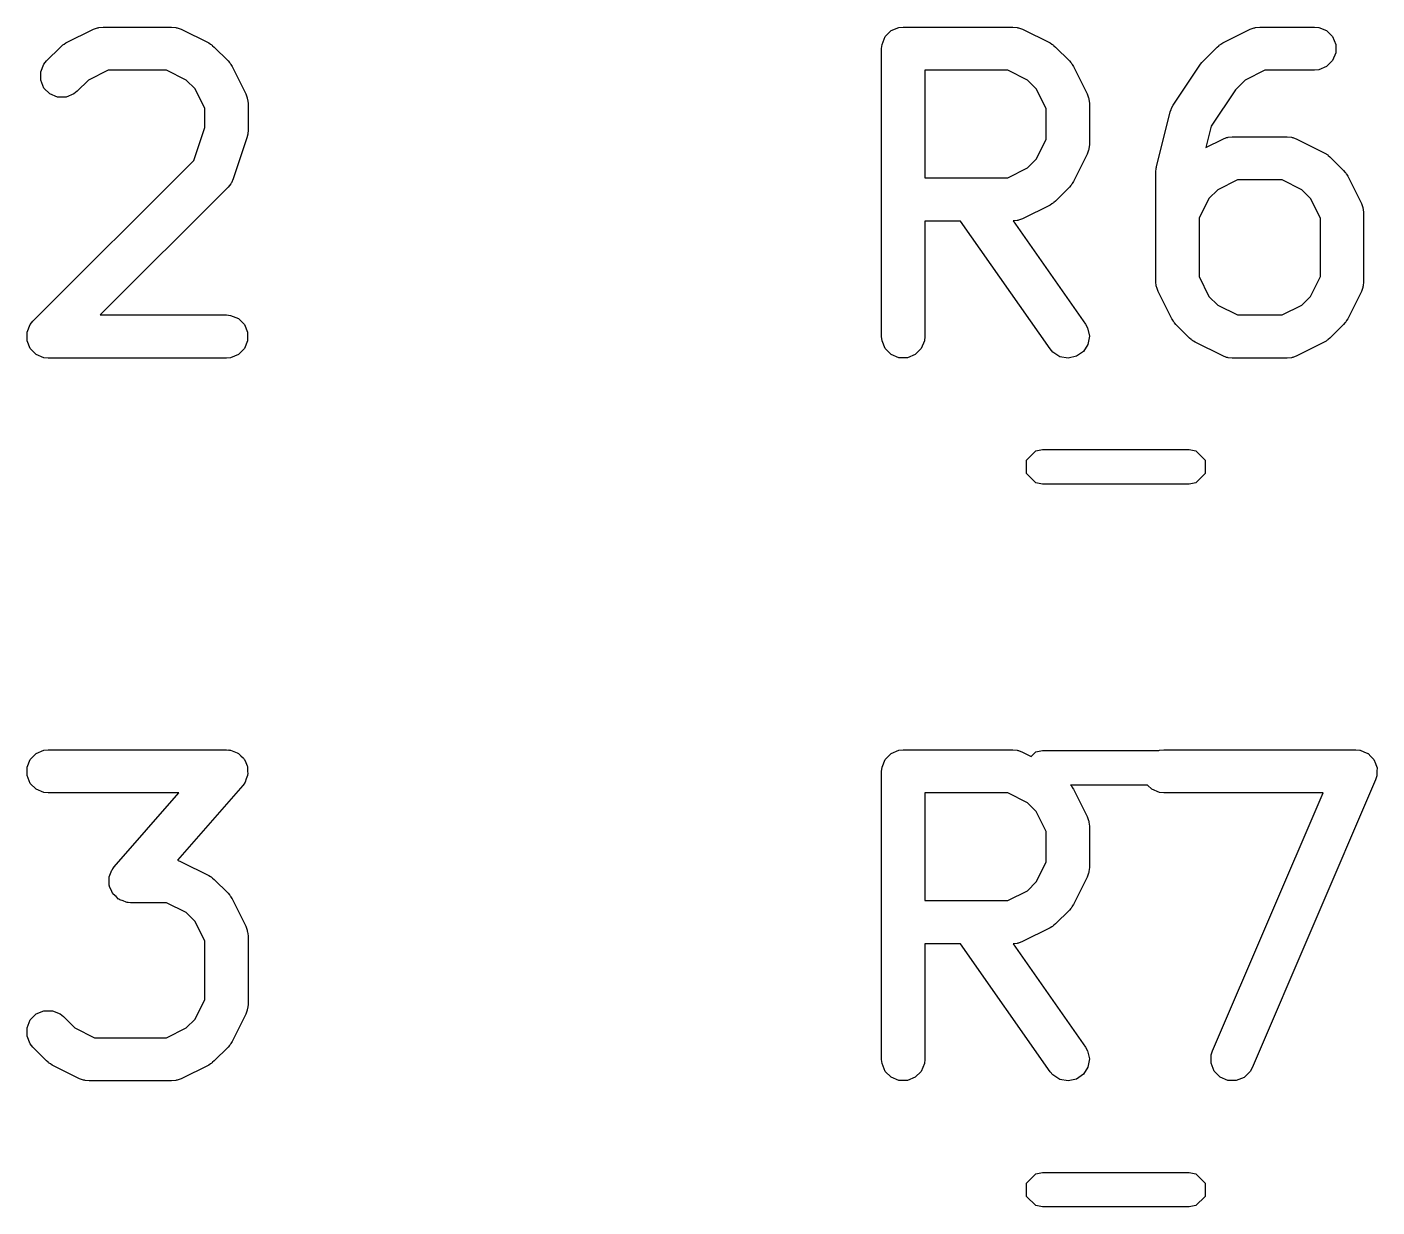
# Model space of a CAD drawing. Header units: inches. Extents: x 5.9 to 18, y -6.3 to -1.5.
# Drawn here: x 8.7439 to 8.9284, y -2.2554 to -2.0941 of the extents above; entities that cross this region are included whole.
import ezdxf

# ---------------------------------------------------------------- set-up
doc = ezdxf.new("R2010")
doc.units = ezdxf.units.IN
doc.header["$MEASUREMENT"] = 0
doc.layers.add('F.Silkscreen', color=41, linetype='CONTINUOUS', true_color=0xf2eda1)

msp = doc.modelspace()

# ---------------------------------------------------------------- linework, layer by layer
at = {"layer": 'F.Silkscreen', "linetype": 'CONTINUOUS'}
for p, q in [((8.7492, -2.09627), (8.75294, -2.0944)), ((8.75294, -2.0944), (8.75349, -2.09419)), ((8.75349, -2.09419), (8.75359, -2.09418)), ((8.75359, -2.09418), (8.75369, -2.09414)), ((8.75369, -2.09414), (8.75427, -2.09409)), ((8.75427, -2.09409), (8.76364, -2.09409)), ((8.76364, -2.09409), (8.76421, -2.09414)), ((8.76421, -2.09414), (8.76431, -2.09418)), ((8.76431, -2.09418), (8.76442, -2.09419)), ((8.76442, -2.09419), (8.76496, -2.0944)), ((8.76496, -2.0944), (8.76871, -2.09627)), ((8.8612, -2.0954), (8.86202, -2.09458)), ((8.86202, -2.09458), (8.86308, -2.09414)), ((8.86308, -2.09414), (8.86366, -2.09409)), ((8.86366, -2.09409), (8.87866, -2.09409)), ((8.87866, -2.09409), (8.87923, -2.09414)), ((8.87923, -2.09414), (8.87933, -2.09418)), ((8.87933, -2.09418), (8.87944, -2.09419)), ((8.87944, -2.09419), (8.87998, -2.0944)), ((8.87998, -2.0944), (8.88373, -2.09627)), ((8.90733, -2.09627), (8.91108, -2.0944)), ((8.91108, -2.0944), (8.91162, -2.09419)), ((8.91162, -2.09419), (8.91173, -2.09418)), ((8.91173, -2.09418), (8.91183, -2.09414)), ((8.91183, -2.09414), (8.9124, -2.09409)), ((8.9124, -2.09409), (8.9199, -2.09409)), ((8.9199, -2.09409), (8.92048, -2.09414)), ((8.92048, -2.09414), (8.92154, -2.09458)), ((8.92154, -2.09458), (8.92236, -2.0954)), ((8.74871, -2.09658), (8.74879, -2.09653)), ((8.74879, -2.09653), (8.74888, -2.09646)), ((8.74888, -2.09646), (8.74895, -2.09643)), ((8.74895, -2.09643), (8.7492, -2.09627)), ((8.76871, -2.09627), (8.76896, -2.09643)), ((8.76896, -2.09643), (8.76903, -2.09646)), ((8.76903, -2.09646), (8.76911, -2.09653)), ((8.76911, -2.09653), (8.7692, -2.09658)), ((8.8607, -2.09704), (8.86076, -2.09646)), ((8.86076, -2.09646), (8.8612, -2.0954)), ((8.88373, -2.09627), (8.88397, -2.09643)), ((8.88397, -2.09643), (8.88405, -2.09646)), ((8.88405, -2.09646), (8.88413, -2.09653)), ((8.88413, -2.09653), (8.88422, -2.09658)), ((8.90684, -2.09658), (8.90693, -2.09653)), ((8.90693, -2.09653), (8.90701, -2.09646)), ((8.90701, -2.09646), (8.90708, -2.09643)), ((8.90708, -2.09643), (8.90733, -2.09627)), ((8.92236, -2.0954), (8.9228, -2.09646)), ((8.9228, -2.09646), (8.9228, -2.09762)), ((8.74655, -2.0987), (8.74843, -2.09683)), ((8.74843, -2.09683), (8.74865, -2.09664)), ((8.74865, -2.09664), (8.74871, -2.09658)), ((8.7692, -2.09658), (8.76925, -2.09664)), ((8.76925, -2.09664), (8.76948, -2.09683)), ((8.76948, -2.09683), (8.77135, -2.0987)), ((8.8607, -2.13641), (8.8607, -2.09704)), ((8.88422, -2.09658), (8.88427, -2.09664)), ((8.88427, -2.09664), (8.88449, -2.09683)), ((8.88449, -2.09683), (8.88637, -2.0987)), ((8.90469, -2.0987), (8.90656, -2.09683)), ((8.90656, -2.09683), (8.90679, -2.09664)), ((8.90679, -2.09664), (8.90684, -2.09658)), ((8.9228, -2.09762), (8.92236, -2.09868)), ((8.74574, -2.10021), (8.74619, -2.09915)), ((8.74574, -2.10137), (8.74574, -2.10021)), ((8.74619, -2.09915), (8.74655, -2.0987)), ((8.75496, -2.09999), (8.75226, -2.10134)), ((8.76294, -2.09999), (8.75496, -2.09999)), ((8.76564, -2.10134), (8.76294, -2.09999)), ((8.77135, -2.0987), (8.77154, -2.09893)), ((8.77154, -2.09893), (8.7716, -2.09898)), ((8.7716, -2.09898), (8.77165, -2.09907)), ((8.77165, -2.09907), (8.77172, -2.09915)), ((8.77172, -2.09915), (8.77175, -2.09922)), ((8.77175, -2.09922), (8.7719, -2.09947)), ((8.7719, -2.09947), (8.77378, -2.10322)), ((8.87796, -2.09999), (8.86661, -2.09999)), ((8.86661, -2.09999), (8.86661, -2.11471)), ((8.88066, -2.10134), (8.87796, -2.09999)), ((8.88637, -2.0987), (8.88655, -2.09893)), ((8.88655, -2.09893), (8.88661, -2.09898)), ((8.88661, -2.09898), (8.88667, -2.09907)), ((8.88667, -2.09907), (8.88674, -2.09915)), ((8.88674, -2.09915), (8.88677, -2.09922)), ((8.88677, -2.09922), (8.88692, -2.09947)), ((8.88692, -2.09947), (8.8888, -2.10322)), ((8.90057, -2.10478), (8.90432, -2.09915)), ((8.90432, -2.09915), (8.9045, -2.09893)), ((8.90432, -2.09915), (8.90432, -2.09915)), ((8.90432, -2.09915), (8.90432, -2.09915)), ((8.9045, -2.09893), (8.90469, -2.0987)), ((8.90469, -2.0987), (8.90469, -2.0987)), ((8.90469, -2.0987), (8.90469, -2.0987)), ((8.9131, -2.09999), (8.9104, -2.10134)), ((8.9199, -2.09999), (8.9131, -2.09999)), ((8.92048, -2.09994), (8.9199, -2.09999)), ((8.92154, -2.0995), (8.92048, -2.09994)), ((8.92236, -2.09868), (8.92154, -2.0995)), ((8.74619, -2.10243), (8.74574, -2.10137)), ((8.75226, -2.10134), (8.75073, -2.10288)), ((8.76684, -2.10254), (8.76564, -2.10134)), ((8.88185, -2.10254), (8.88066, -2.10134)), ((8.9104, -2.10134), (8.90907, -2.10267)), ((8.747, -2.10324), (8.74619, -2.10243)), ((8.74806, -2.10369), (8.747, -2.10324)), ((8.74922, -2.10369), (8.74806, -2.10369)), ((8.75028, -2.10324), (8.74922, -2.10369)), ((8.75073, -2.10288), (8.75028, -2.10324)), ((8.76819, -2.10524), (8.76684, -2.10254)), ((8.77378, -2.10322), (8.77399, -2.10376)), ((8.77399, -2.10376), (8.77399, -2.10387)), ((8.77399, -2.10387), (8.77403, -2.10396)), ((8.8832, -2.10524), (8.88185, -2.10254)), ((8.8888, -2.10322), (8.889, -2.10376)), ((8.889, -2.10376), (8.88901, -2.10387)), ((8.88901, -2.10387), (8.88905, -2.10396)), ((8.90907, -2.10267), (8.90577, -2.10763)), ((8.76819, -2.10781), (8.76819, -2.10524)), ((8.77403, -2.10396), (8.77409, -2.10454)), ((8.77409, -2.10454), (8.77409, -2.10829)), ((8.8832, -2.10947), (8.8832, -2.10524)), ((8.88905, -2.10396), (8.88911, -2.10454)), ((8.88911, -2.10454), (8.88911, -2.11016)), ((8.89829, -2.1132), (8.90016, -2.1057)), ((8.90016, -2.1057), (8.90028, -2.10536)), ((8.90028, -2.10536), (8.9003, -2.10529)), ((8.9003, -2.10529), (8.90033, -2.10522)), ((8.90033, -2.10522), (8.90036, -2.10515)), ((8.90036, -2.10515), (8.9004, -2.10509)), ((8.9004, -2.10509), (8.90057, -2.10478)), ((8.90577, -2.10763), (8.90504, -2.11054)), ((8.76668, -2.11232), (8.76819, -2.10781)), ((8.77394, -2.10922), (8.77206, -2.11485)), ((8.774, -2.10894), (8.77394, -2.10922)), ((8.77403, -2.10886), (8.774, -2.10894)), ((8.77404, -2.10876), (8.77403, -2.10886)), ((8.77407, -2.10866), (8.77404, -2.10876)), ((8.77409, -2.10829), (8.77406, -2.10858)), ((8.77406, -2.10858), (8.77407, -2.10866)), ((8.88185, -2.11216), (8.8832, -2.10947)), ((8.90504, -2.11054), (8.90733, -2.1094)), ((8.90733, -2.1094), (8.90787, -2.10919)), ((8.90787, -2.10919), (8.90798, -2.10918)), ((8.90798, -2.10918), (8.90808, -2.10914)), ((8.90808, -2.10914), (8.90865, -2.10909)), ((8.90865, -2.10909), (8.91615, -2.10909)), ((8.91615, -2.10909), (8.91673, -2.10914)), ((8.91673, -2.10914), (8.91683, -2.10918)), ((8.91683, -2.10918), (8.91693, -2.10919)), ((8.91693, -2.10919), (8.91747, -2.1094)), ((8.91747, -2.1094), (8.92122, -2.11127)), ((8.889, -2.11094), (8.8888, -2.11148)), ((8.88901, -2.11084), (8.889, -2.11094)), ((8.88905, -2.11074), (8.88901, -2.11084)), ((8.88911, -2.11016), (8.88905, -2.11074)), ((8.92122, -2.11127), (8.92147, -2.11143)), ((8.74468, -2.13432), (8.76668, -2.11232)), ((8.88066, -2.11336), (8.88185, -2.11216)), ((8.8888, -2.11148), (8.88692, -2.11523)), ((8.92147, -2.11143), (8.92154, -2.11146)), ((8.92154, -2.11146), (8.92162, -2.11152)), ((8.92162, -2.11152), (8.92171, -2.11158)), ((8.92171, -2.11158), (8.92176, -2.11164)), ((8.92176, -2.11164), (8.92199, -2.11183)), ((8.92199, -2.11183), (8.92386, -2.1137)), ((8.77206, -2.11485), (8.77183, -2.11538)), ((8.86661, -2.11471), (8.87796, -2.11471)), ((8.87796, -2.11471), (8.88066, -2.11336)), ((8.8982, -2.11377), (8.89824, -2.11355)), ((8.89821, -2.11381), (8.8982, -2.11377)), ((8.8982, -2.11391), (8.89821, -2.11381)), ((8.8982, -2.12891), (8.8982, -2.11391)), ((8.89824, -2.11355), (8.89826, -2.11334)), ((8.89826, -2.11334), (8.89827, -2.1133)), ((8.89827, -2.1133), (8.89829, -2.1132)), ((8.90935, -2.11499), (8.90665, -2.11634)), ((8.91545, -2.11499), (8.90935, -2.11499)), ((8.91815, -2.11634), (8.91545, -2.11499)), ((8.92386, -2.1137), (8.92405, -2.11393)), ((8.92405, -2.11393), (8.92411, -2.11398)), ((8.92411, -2.11398), (8.92416, -2.11407)), ((8.92416, -2.11407), (8.92423, -2.11415)), ((8.92423, -2.11415), (8.92426, -2.11422)), ((8.92426, -2.11422), (8.92442, -2.11447)), ((8.92442, -2.11447), (8.92629, -2.11822)), ((8.77135, -2.116), (8.75389, -2.13346)), ((8.77172, -2.11555), (8.77135, -2.116)), ((8.77176, -2.11546), (8.77172, -2.11555)), ((8.77183, -2.11538), (8.77176, -2.11546)), ((8.88637, -2.116), (8.88449, -2.11788)), ((8.88655, -2.11577), (8.88637, -2.116)), ((8.88661, -2.11572), (8.88655, -2.11577)), ((8.88667, -2.11563), (8.88661, -2.11572)), ((8.88674, -2.11555), (8.88667, -2.11563)), ((8.88677, -2.11548), (8.88674, -2.11555)), ((8.88692, -2.11523), (8.88677, -2.11548)), ((8.90665, -2.11634), (8.90545, -2.11754)), ((8.91935, -2.11754), (8.91815, -2.11634)), ((8.88373, -2.11843), (8.87998, -2.1203)), ((8.88397, -2.11827), (8.88373, -2.11843)), ((8.88405, -2.11824), (8.88397, -2.11827)), ((8.88413, -2.11818), (8.88405, -2.11824)), ((8.88422, -2.11812), (8.88413, -2.11818)), ((8.88427, -2.11806), (8.88422, -2.11812)), ((8.88449, -2.11788), (8.88427, -2.11806)), ((8.90545, -2.11754), (8.90411, -2.12023)), ((8.9207, -2.12023), (8.91935, -2.11754)), ((8.92629, -2.11822), (8.9265, -2.11876)), ((8.87923, -2.12056), (8.8787, -2.12061)), ((8.87933, -2.12052), (8.87923, -2.12056)), ((8.87944, -2.12051), (8.87933, -2.12052)), ((8.87998, -2.1203), (8.87944, -2.12051)), ((8.90411, -2.12023), (8.90411, -2.12821)), ((8.9207, -2.12821), (8.9207, -2.12023)), ((8.9265, -2.11876), (8.92651, -2.11886)), ((8.92651, -2.11886), (8.92655, -2.11896)), ((8.92655, -2.11896), (8.9266, -2.11954)), ((8.9266, -2.11954), (8.9266, -2.12891)), ((8.87149, -2.12062), (8.86661, -2.12062)), ((8.86661, -2.12062), (8.86661, -2.13641)), ((8.88374, -2.1381), (8.87149, -2.12062)), ((8.8787, -2.12061), (8.88857, -2.13472)), ((8.89826, -2.12949), (8.8982, -2.12891)), ((8.8983, -2.12959), (8.89826, -2.12949)), ((8.89831, -2.12969), (8.8983, -2.12959)), ((8.89851, -2.13023), (8.89831, -2.12969)), ((8.90411, -2.12821), (8.90545, -2.13091)), ((8.91935, -2.13091), (8.9207, -2.12821)), ((8.9265, -2.12969), (8.92629, -2.13023)), ((8.92651, -2.12959), (8.9265, -2.12969)), ((8.92655, -2.12949), (8.92651, -2.12959)), ((8.9266, -2.12891), (8.92655, -2.12949)), ((8.90039, -2.13398), (8.89851, -2.13023)), ((8.90545, -2.13091), (8.90665, -2.13211)), ((8.91815, -2.13211), (8.91935, -2.13091)), ((8.92629, -2.13023), (8.92442, -2.13398)), ((8.75389, -2.13346), (8.77114, -2.13346)), ((8.77114, -2.13346), (8.77171, -2.13351)), ((8.90665, -2.13211), (8.90935, -2.13346)), ((8.90935, -2.13346), (8.91545, -2.13346)), ((8.91545, -2.13346), (8.91815, -2.13211)), ((8.74387, -2.13583), (8.74431, -2.13477)), ((8.74431, -2.13477), (8.74468, -2.13432)), ((8.77171, -2.13351), (8.77278, -2.13396)), ((8.77278, -2.13396), (8.77359, -2.13477)), ((8.77359, -2.13477), (8.77403, -2.13583)), ((8.88857, -2.13472), (8.88886, -2.13522)), ((8.88886, -2.13522), (8.88911, -2.13635)), ((8.90054, -2.13423), (8.90039, -2.13398)), ((8.90057, -2.1343), (8.90054, -2.13423)), ((8.90064, -2.13438), (8.90057, -2.1343)), ((8.9007, -2.13447), (8.90064, -2.13438)), ((8.90075, -2.13452), (8.9007, -2.13447)), ((8.90094, -2.13475), (8.90075, -2.13452)), ((8.90281, -2.13662), (8.90094, -2.13475)), ((8.92386, -2.13475), (8.92199, -2.13662)), ((8.92405, -2.13452), (8.92386, -2.13475)), ((8.92411, -2.13447), (8.92405, -2.13452)), ((8.92416, -2.13438), (8.92411, -2.13447)), ((8.92423, -2.1343), (8.92416, -2.13438)), ((8.92426, -2.13423), (8.92423, -2.1343)), ((8.92442, -2.13398), (8.92426, -2.13423)), ((8.74387, -2.13699), (8.74387, -2.13583)), ((8.74431, -2.13805), (8.74387, -2.13699)), ((8.77403, -2.13699), (8.77359, -2.13805)), ((8.77403, -2.13583), (8.77403, -2.13699)), ((8.86076, -2.13699), (8.8607, -2.13641)), ((8.8612, -2.13805), (8.86076, -2.13699)), ((8.86655, -2.13699), (8.86611, -2.13805)), ((8.86661, -2.13641), (8.86655, -2.13699)), ((8.88911, -2.13635), (8.88891, -2.13748)), ((8.90304, -2.13681), (8.90281, -2.13662)), ((8.90309, -2.13687), (8.90304, -2.13681)), ((8.90318, -2.13692), (8.90309, -2.13687)), ((8.90326, -2.13699), (8.90318, -2.13692)), ((8.90333, -2.13702), (8.90326, -2.13699)), ((8.90358, -2.13718), (8.90333, -2.13702)), ((8.90733, -2.13905), (8.90358, -2.13718)), ((8.92122, -2.13718), (8.91747, -2.13905)), ((8.92147, -2.13702), (8.92122, -2.13718)), ((8.92154, -2.13699), (8.92147, -2.13702)), ((8.92162, -2.13692), (8.92154, -2.13699)), ((8.92171, -2.13687), (8.92162, -2.13692)), ((8.92176, -2.13681), (8.92171, -2.13687)), ((8.92199, -2.13662), (8.92176, -2.13681)), ((8.74513, -2.13887), (8.74431, -2.13805)), ((8.74619, -2.13931), (8.74513, -2.13887)), ((8.77278, -2.13887), (8.77171, -2.13931)), ((8.77359, -2.13805), (8.77278, -2.13887)), ((8.86202, -2.13887), (8.8612, -2.13805)), ((8.86308, -2.13931), (8.86202, -2.13887)), ((8.8653, -2.13887), (8.86423, -2.13931)), ((8.86611, -2.13805), (8.8653, -2.13887)), ((8.88411, -2.13854), (8.88374, -2.1381)), ((8.88508, -2.13916), (8.88411, -2.13854)), ((8.88829, -2.13845), (8.88734, -2.13911)), ((8.88891, -2.13748), (8.88829, -2.13845)), ((8.74677, -2.13936), (8.74619, -2.13931)), ((8.77114, -2.13936), (8.74677, -2.13936)), ((8.77171, -2.13931), (8.77114, -2.13936)), ((8.86423, -2.13931), (8.86308, -2.13931)), ((8.88622, -2.13936), (8.88508, -2.13916)), ((8.88734, -2.13911), (8.88622, -2.13936)), ((8.90787, -2.13926), (8.90733, -2.13905)), ((8.90798, -2.13927), (8.90787, -2.13926)), ((8.90808, -2.13931), (8.90798, -2.13927)), ((8.90865, -2.13936), (8.90808, -2.13931)), ((8.91615, -2.13936), (8.90865, -2.13936)), ((8.91673, -2.13931), (8.91615, -2.13936)), ((8.91683, -2.13927), (8.91673, -2.13931)), ((8.91693, -2.13926), (8.91683, -2.13927)), ((8.91747, -2.13905), (8.91693, -2.13926)), ((8.88178, -2.15205), (8.88269, -2.15187)), ((8.88269, -2.15187), (8.90275, -2.15187)), ((8.90275, -2.15187), (8.90365, -2.15205)), ((8.88051, -2.15333), (8.88178, -2.15205)), ((8.88051, -2.15514), (8.88051, -2.15333)), ((8.90365, -2.15205), (8.90493, -2.15333)), ((8.90493, -2.15333), (8.90493, -2.15514)), ((8.88178, -2.15641), (8.88051, -2.15514)), ((8.90493, -2.15514), (8.90365, -2.15641)), ((8.88269, -2.15659), (8.88178, -2.15641)), ((8.90275, -2.15659), (8.88269, -2.15659)), ((8.90365, -2.15641), (8.90275, -2.15659)), ((8.74387, -2.19528), (8.74431, -2.19422)), ((8.74431, -2.19422), (8.74513, -2.1934)), ((8.74513, -2.1934), (8.74619, -2.19296)), ((8.74619, -2.19296), (8.74677, -2.19291)), ((8.74677, -2.19291), (8.77114, -2.19291)), ((8.77114, -2.19291), (8.77144, -2.19294)), ((8.77144, -2.19294), (8.77152, -2.19293)), ((8.77152, -2.19293), (8.77157, -2.19295)), ((8.77157, -2.19295), (8.77171, -2.19296)), ((8.77171, -2.19296), (8.77216, -2.19315)), ((8.77216, -2.19315), (8.77261, -2.1933)), ((8.77261, -2.1933), (8.77269, -2.19337)), ((8.77269, -2.19337), (8.77278, -2.1934)), ((8.77278, -2.1934), (8.77312, -2.19374)), ((8.77312, -2.19374), (8.77348, -2.19406)), ((8.77348, -2.19406), (8.77352, -2.19415)), ((8.77352, -2.19415), (8.77359, -2.19422)), ((8.77359, -2.19422), (8.77378, -2.19466)), ((8.86076, -2.19528), (8.8612, -2.19422)), ((8.8612, -2.19422), (8.86202, -2.1934)), ((8.86202, -2.1934), (8.86308, -2.19296)), ((8.86308, -2.19296), (8.86366, -2.19291)), ((8.86366, -2.19291), (8.87866, -2.19291)), ((8.87866, -2.19291), (8.87923, -2.19296)), ((8.87923, -2.19296), (8.87933, -2.193)), ((8.87933, -2.193), (8.87944, -2.19301)), ((8.87944, -2.19301), (8.87998, -2.19322)), ((8.87998, -2.19322), (8.88116, -2.19381)), ((8.88116, -2.19381), (8.88178, -2.19319)), ((8.88178, -2.19319), (8.88269, -2.19301)), ((8.88269, -2.19301), (8.89858, -2.19301)), ((8.89858, -2.19301), (8.8987, -2.19296)), ((8.8987, -2.19296), (8.89928, -2.19291)), ((8.89928, -2.19291), (8.92552, -2.19291)), ((8.92552, -2.19291), (8.9261, -2.19296)), ((8.9261, -2.19296), (8.92612, -2.19297)), ((8.92612, -2.19297), (8.92614, -2.19297)), ((8.92614, -2.19297), (8.92665, -2.19319)), ((8.92665, -2.19319), (8.92717, -2.1934)), ((8.92717, -2.1934), (8.92718, -2.19342)), ((8.92718, -2.19342), (8.9272, -2.19342)), ((8.9272, -2.19342), (8.92758, -2.19382)), ((8.92758, -2.19382), (8.92798, -2.19422)), ((8.92798, -2.19422), (8.92799, -2.19424)), ((8.92799, -2.19424), (8.928, -2.19425)), ((8.928, -2.19425), (8.92821, -2.19477)), ((8.74387, -2.19644), (8.74387, -2.19528)), ((8.77378, -2.19466), (8.77399, -2.19509)), ((8.77399, -2.19509), (8.774, -2.19519)), ((8.774, -2.19519), (8.77403, -2.19528)), ((8.77403, -2.19528), (8.77403, -2.19576)), ((8.77403, -2.19576), (8.77407, -2.19624)), ((8.8607, -2.19586), (8.86076, -2.19528)), ((8.8607, -2.23523), (8.8607, -2.19586)), ((8.92821, -2.19477), (8.92842, -2.19528)), ((8.92842, -2.19528), (8.92842, -2.1953)), ((8.92842, -2.1953), (8.92843, -2.19532)), ((8.92843, -2.19532), (8.92842, -2.19588)), ((8.92842, -2.19588), (8.92842, -2.19644)), ((8.74431, -2.1975), (8.74387, -2.19644)), ((8.74513, -2.19831), (8.74431, -2.1975)), ((8.77336, -2.1978), (8.76443, -2.20801)), ((8.77354, -2.19755), (8.77336, -2.1978)), ((8.77359, -2.1975), (8.77354, -2.19755)), ((8.77361, -2.19745), (8.77359, -2.1975)), ((8.7737, -2.19733), (8.77361, -2.19745)), ((8.77385, -2.19688), (8.7737, -2.19733)), ((8.77403, -2.19644), (8.77385, -2.19688)), ((8.77407, -2.19624), (8.77403, -2.19634)), ((8.77403, -2.19634), (8.77403, -2.19644)), ((8.89706, -2.19774), (8.88654, -2.19774)), ((8.88654, -2.19774), (8.88655, -2.19775)), ((8.88655, -2.19775), (8.88661, -2.1978)), ((8.88661, -2.1978), (8.88667, -2.19789)), ((8.88667, -2.19789), (8.88674, -2.19797)), ((8.88674, -2.19797), (8.88677, -2.19804)), ((8.88677, -2.19804), (8.88692, -2.19829)), ((8.89764, -2.19831), (8.89706, -2.19774)), ((8.92824, -2.19702), (8.91137, -2.23639)), ((8.92841, -2.19647), (8.92824, -2.19702)), ((8.92842, -2.19644), (8.92841, -2.19645)), ((8.92841, -2.19645), (8.92841, -2.19647)), ((8.74619, -2.19876), (8.74513, -2.19831)), ((8.74677, -2.19881), (8.74619, -2.19876)), ((8.76463, -2.19881), (8.74677, -2.19881)), ((8.75579, -2.20891), (8.76463, -2.19881)), ((8.87796, -2.19881), (8.86661, -2.19881)), ((8.86661, -2.19881), (8.86661, -2.21353)), ((8.88066, -2.20016), (8.87796, -2.19881)), ((8.88692, -2.19829), (8.8888, -2.20204)), ((8.8987, -2.19876), (8.89764, -2.19831)), ((8.89928, -2.19881), (8.8987, -2.19876)), ((8.92105, -2.19881), (8.89928, -2.19881)), ((8.90594, -2.23407), (8.92105, -2.19881)), ((8.88185, -2.20136), (8.88066, -2.20016)), ((8.8832, -2.20406), (8.88185, -2.20136)), ((8.8888, -2.20204), (8.889, -2.20258)), ((8.889, -2.20258), (8.88901, -2.20268)), ((8.88901, -2.20268), (8.88905, -2.20278)), ((8.88905, -2.20278), (8.88911, -2.20336)), ((8.88911, -2.20336), (8.88911, -2.20898)), ((8.8832, -2.20829), (8.8832, -2.20406)), ((8.75561, -2.20916), (8.75579, -2.20891)), ((8.76443, -2.20801), (8.76496, -2.20822)), ((8.76496, -2.20822), (8.76871, -2.21009)), ((8.88185, -2.21098), (8.8832, -2.20829)), ((8.88911, -2.20898), (8.88905, -2.20956)), ((8.75509, -2.21047), (8.75512, -2.21038)), ((8.75512, -2.21095), (8.75509, -2.21047)), ((8.75512, -2.21028), (8.7553, -2.20984)), ((8.75512, -2.21038), (8.75512, -2.21028)), ((8.75512, -2.21143), (8.75512, -2.21095)), ((8.7553, -2.20984), (8.75546, -2.20938)), ((8.75546, -2.20938), (8.75554, -2.20927)), ((8.75554, -2.20927), (8.75556, -2.20922)), ((8.75556, -2.20922), (8.75561, -2.20916)), ((8.76871, -2.21009), (8.76896, -2.21025)), ((8.76896, -2.21025), (8.76903, -2.21028)), ((8.76903, -2.21028), (8.76911, -2.21034)), ((8.76911, -2.21034), (8.7692, -2.2104)), ((8.7692, -2.2104), (8.76925, -2.21046)), ((8.76925, -2.21046), (8.76948, -2.21064)), ((8.76948, -2.21064), (8.77135, -2.21252)), ((8.88066, -2.21218), (8.88185, -2.21098)), ((8.8888, -2.2103), (8.88692, -2.21405)), ((8.889, -2.20976), (8.8888, -2.2103)), ((8.88901, -2.20966), (8.889, -2.20976)), ((8.88905, -2.20956), (8.88901, -2.20966)), ((8.75516, -2.21153), (8.75512, -2.21143)), ((8.75516, -2.21162), (8.75516, -2.21153)), ((8.75538, -2.21205), (8.75516, -2.21162)), ((8.75556, -2.2125), (8.75538, -2.21205)), ((8.75563, -2.21257), (8.75556, -2.2125)), ((8.75567, -2.21266), (8.75563, -2.21257)), ((8.75604, -2.21297), (8.75567, -2.21266)), ((8.77135, -2.21252), (8.77154, -2.21275)), ((8.77154, -2.21275), (8.7716, -2.2128)), ((8.7716, -2.2128), (8.77165, -2.21289)), ((8.87796, -2.21353), (8.88066, -2.21218)), ((8.75637, -2.21331), (8.75604, -2.21297)), ((8.75647, -2.21335), (8.75637, -2.21331)), ((8.75654, -2.21342), (8.75647, -2.21335)), ((8.757, -2.21357), (8.75654, -2.21342)), ((8.75744, -2.21375), (8.757, -2.21357)), ((8.75758, -2.21377), (8.75744, -2.21375)), ((8.75763, -2.21379), (8.75758, -2.21377)), ((8.75771, -2.21378), (8.75763, -2.21379)), ((8.75801, -2.21381), (8.75771, -2.21378)), ((8.76294, -2.21381), (8.75801, -2.21381)), ((8.76564, -2.21516), (8.76294, -2.21381)), ((8.77165, -2.21289), (8.77172, -2.21297)), ((8.77172, -2.21297), (8.77175, -2.21304)), ((8.77175, -2.21304), (8.7719, -2.21329)), ((8.7719, -2.21329), (8.77378, -2.21704)), ((8.86661, -2.21353), (8.87796, -2.21353)), ((8.88655, -2.21459), (8.88637, -2.21482)), ((8.88661, -2.21454), (8.88655, -2.21459)), ((8.88667, -2.21445), (8.88661, -2.21454)), ((8.88674, -2.21437), (8.88667, -2.21445)), ((8.88677, -2.2143), (8.88674, -2.21437)), ((8.88692, -2.21405), (8.88677, -2.2143)), ((8.76684, -2.21636), (8.76564, -2.21516)), ((8.76819, -2.21905), (8.76684, -2.21636)), ((8.88637, -2.21482), (8.88449, -2.21669)), ((8.77378, -2.21704), (8.77399, -2.21758)), ((8.77399, -2.21758), (8.77399, -2.21768)), ((8.77399, -2.21768), (8.77403, -2.21778)), ((8.77403, -2.21778), (8.77409, -2.21836)), ((8.77409, -2.21836), (8.77409, -2.22773)), ((8.88373, -2.21725), (8.87998, -2.21912)), ((8.88397, -2.21709), (8.88373, -2.21725)), ((8.88405, -2.21706), (8.88397, -2.21709)), ((8.88413, -2.217), (8.88405, -2.21706)), ((8.88422, -2.21694), (8.88413, -2.217)), ((8.88427, -2.21688), (8.88422, -2.21694)), ((8.88449, -2.21669), (8.88427, -2.21688)), ((8.76819, -2.22703), (8.76819, -2.21905)), ((8.87149, -2.21943), (8.86661, -2.21943)), ((8.86661, -2.21943), (8.86661, -2.23523)), ((8.88374, -2.23692), (8.87149, -2.21943)), ((8.87923, -2.21938), (8.8787, -2.21943)), ((8.8787, -2.21943), (8.88857, -2.23354)), ((8.87933, -2.21934), (8.87923, -2.21938)), ((8.87944, -2.21933), (8.87933, -2.21934)), ((8.87998, -2.21912), (8.87944, -2.21933)), ((8.76684, -2.22973), (8.76819, -2.22703)), ((8.74431, -2.22984), (8.74513, -2.22902)), ((8.74513, -2.22902), (8.74619, -2.22858)), ((8.74619, -2.22858), (8.74734, -2.22858)), ((8.74734, -2.22858), (8.74841, -2.22902)), ((8.74841, -2.22902), (8.74885, -2.22939)), ((8.74885, -2.22939), (8.75039, -2.23093)), ((8.77378, -2.22905), (8.7719, -2.2328)), ((8.77399, -2.22851), (8.77378, -2.22905)), ((8.77403, -2.22831), (8.77399, -2.2284)), ((8.77399, -2.2284), (8.77399, -2.22851)), ((8.77409, -2.22773), (8.77403, -2.22831)), ((8.74387, -2.2309), (8.74431, -2.22984)), ((8.74387, -2.23206), (8.74387, -2.2309)), ((8.75039, -2.23093), (8.75309, -2.23228)), ((8.76294, -2.23228), (8.76564, -2.23093)), ((8.76564, -2.23093), (8.76684, -2.22973)), ((8.74431, -2.23312), (8.74387, -2.23206)), ((8.74468, -2.23357), (8.74431, -2.23312)), ((8.75309, -2.23228), (8.76294, -2.23228)), ((8.77172, -2.23312), (8.77165, -2.2332)), ((8.77175, -2.23305), (8.77172, -2.23312)), ((8.7719, -2.2328), (8.77175, -2.23305)), ((8.74655, -2.23544), (8.74468, -2.23357)), ((8.77135, -2.23357), (8.76948, -2.23544)), ((8.77154, -2.23334), (8.77135, -2.23357)), ((8.7716, -2.23329), (8.77154, -2.23334)), ((8.77165, -2.2332), (8.7716, -2.23329)), ((8.88857, -2.23354), (8.88886, -2.23404)), ((8.88886, -2.23404), (8.88911, -2.23517)), ((8.90575, -2.23577), (8.90576, -2.23462)), ((8.90576, -2.23462), (8.90594, -2.23407)), ((8.74678, -2.23563), (8.74655, -2.23544)), ((8.74683, -2.23569), (8.74678, -2.23563)), ((8.74692, -2.23574), (8.74683, -2.23569)), ((8.747, -2.23581), (8.74692, -2.23574)), ((8.74707, -2.23584), (8.747, -2.23581)), ((8.74732, -2.236), (8.74707, -2.23584)), ((8.75107, -2.23787), (8.74732, -2.236)), ((8.76871, -2.236), (8.76496, -2.23787)), ((8.76896, -2.23584), (8.76871, -2.236)), ((8.76903, -2.23581), (8.76896, -2.23584)), ((8.76911, -2.23574), (8.76903, -2.23581)), ((8.7692, -2.23569), (8.76911, -2.23574)), ((8.76925, -2.23563), (8.7692, -2.23569)), ((8.76948, -2.23544), (8.76925, -2.23563)), ((8.86076, -2.23581), (8.8607, -2.23523)), ((8.8612, -2.23687), (8.86076, -2.23581)), ((8.86655, -2.23581), (8.86611, -2.23687)), ((8.86661, -2.23523), (8.86655, -2.23581)), ((8.88891, -2.2363), (8.88829, -2.23727)), ((8.88911, -2.23517), (8.88891, -2.2363)), ((8.90618, -2.23684), (8.90575, -2.23577)), ((8.90698, -2.23766), (8.90618, -2.23684)), ((8.91137, -2.23639), (8.91109, -2.2369)), ((8.75161, -2.23808), (8.75107, -2.23787)), ((8.75172, -2.23808), (8.75161, -2.23808)), ((8.75181, -2.23813), (8.75172, -2.23808)), ((8.75239, -2.23818), (8.75181, -2.23813)), ((8.76364, -2.23818), (8.75239, -2.23818)), ((8.76421, -2.23813), (8.76364, -2.23818)), ((8.76431, -2.23808), (8.76421, -2.23813)), ((8.76442, -2.23808), (8.76431, -2.23808)), ((8.76496, -2.23787), (8.76442, -2.23808)), ((8.86202, -2.23768), (8.8612, -2.23687)), ((8.86308, -2.23813), (8.86202, -2.23768)), ((8.86423, -2.23813), (8.86308, -2.23813)), ((8.8653, -2.23768), (8.86423, -2.23813)), ((8.86611, -2.23687), (8.8653, -2.23768)), ((8.88411, -2.23736), (8.88374, -2.23692)), ((8.88508, -2.23798), (8.88411, -2.23736)), ((8.88622, -2.23818), (8.88508, -2.23798)), ((8.88734, -2.23793), (8.88622, -2.23818)), ((8.88829, -2.23727), (8.88734, -2.23793)), ((8.90804, -2.23812), (8.90698, -2.23766)), ((8.90919, -2.23813), (8.90804, -2.23812)), ((8.91026, -2.2377), (8.90919, -2.23813)), ((8.91109, -2.2369), (8.91026, -2.2377)), ((8.88051, -2.25215), (8.88178, -2.25087)), ((8.88178, -2.25087), (8.88269, -2.25069)), ((8.88269, -2.25069), (8.90275, -2.25069)), ((8.90275, -2.25069), (8.90365, -2.25087)), ((8.90365, -2.25087), (8.90493, -2.25215)), ((8.88051, -2.25396), (8.88051, -2.25215)), ((8.90493, -2.25215), (8.90493, -2.25396)), ((8.88178, -2.25523), (8.88051, -2.25396)), ((8.88269, -2.25541), (8.88178, -2.25523)), ((8.90365, -2.25523), (8.90275, -2.25541)), ((8.90493, -2.25396), (8.90365, -2.25523)), ((8.90275, -2.25541), (8.88269, -2.25541))]:
    msp.add_line(p, q, dxfattribs=at)

doc.saveas('drawing.dxf')
